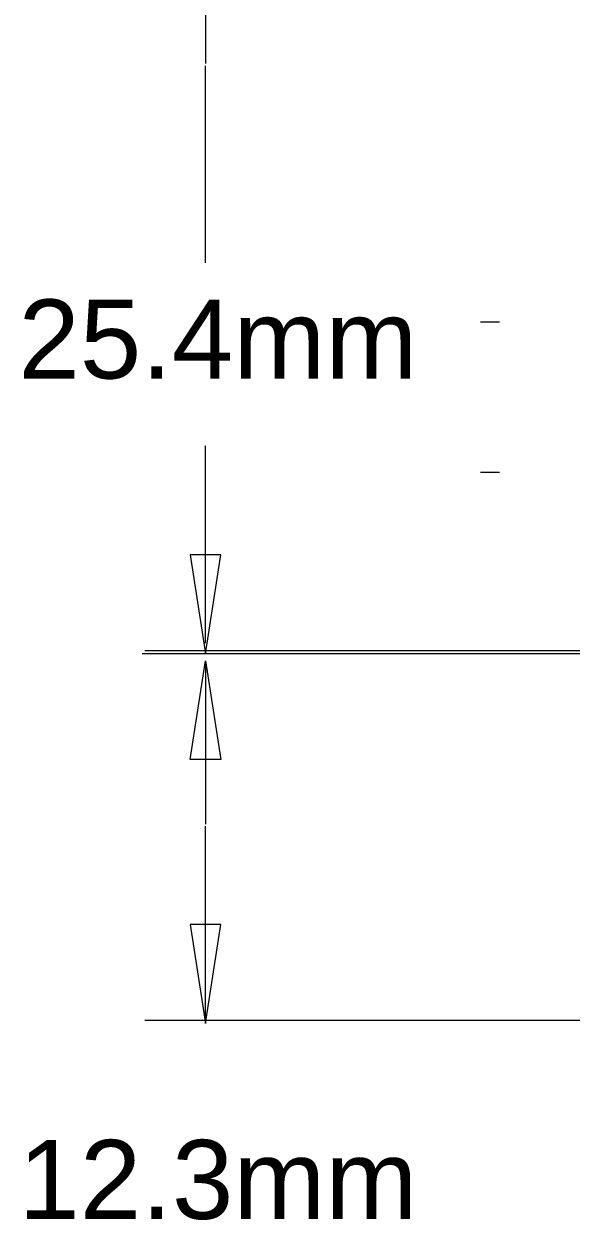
# Model space of a CAD drawing. Header units: inches. Extents: x -3.69 to 3.72, y -4.51 to 4.58.
# Drawn here: x -3.643 to -2.924, y -4.132 to -2.559 of the extents above; entities that cross this region are included whole.
import ezdxf

# ---------------------------------------------------------------- set-up
doc = ezdxf.new("R2010")
doc.units = ezdxf.units.IN
doc.header["$MEASUREMENT"] = 0
doc.layers.add('Default', color=7, linetype='Continuous')

# ---------------------------------------------------------------- blocks, each defined once
blk = doc.blocks.new('block 21')
at = {"layer": 'Default', "color": 150, "true_color": 0x0080ff, "insert": (-3.6501, -4.1317), "char_height": 0.103889, "attachment_point": 7}
blk.add_mtext('\\fArial|b0|i0|c0|p34;\\W1;12.3mm', dxfattribs=at)
blk = doc.blocks.new('block 22')
at = {"layer": 'Default', "color": 150, "true_color": 0x0080ff, "insert": (-3.6501, -3.0266), "char_height": 0.103889, "attachment_point": 7}
blk.add_mtext('\\fArial|b0|i0|c0|p34;\\W1;25.4mm', dxfattribs=at)

msp = doc.modelspace()

# ---------------------------------------------------------------- linework, layer by layer
at = {"layer": 'Default', "color": 150, "lineweight": 18, "true_color": 0x0080ff}
for points in [[(-3.4043, -2.3962), (-3.4043, -2.6111)], [(-3.4043, -2.8731), (-3.4043, -2.6138)], [(-3.0432, -2.9504), (-3.0182, -2.9504)], [(-3.4043, -3.3731), (-3.4043, -3.1138)], [(-3.0182, -3.1486), (-3.0432, -3.1486)], [(-3.4043, -3.387), (-3.3843, -3.257), (-3.4243, -3.257), (-3.4043, -3.387)], [(-3.4043, -3.387), (-3.3843, -3.257), (-3.4243, -3.257), (-3.4043, -3.387)], [(-3.4043, -3.3962), (-3.3843, -3.5262), (-3.4243, -3.5262), (-3.4043, -3.3962)], [(-3.4043, -3.3962), (-3.3843, -3.5262), (-3.4243, -3.5262), (-3.4043, -3.3962)], [(-3.4043, -3.3962), (-3.4043, -3.6111)], [(-3.4043, -3.8731), (-3.4043, -3.6138)], [(-3.4043, -3.8731), (-3.3843, -3.7431), (-3.4243, -3.7431), (-3.4043, -3.8731)], [(-3.4043, -3.8731), (-3.3843, -3.7431), (-3.4243, -3.7431), (-3.4043, -3.8731)]]:
    msp.add_lwpolyline(points, dxfattribs=at)
for points in [[(-2.1498, -3.3872), (-2.1988, -3.3872), (-2.2478, -3.3872), (-2.2968, -3.3872), (-2.3213, -3.3872), (-2.3458, -3.3872), (-2.3703, -3.3872), (-2.3948, -3.3872), (-2.4192, -3.3872), (-2.4438, -3.3872), (-2.4685, -3.3872), (-2.4934, -3.3872), (-2.5195, -3.3872), (-2.5456, -3.3872), (-2.5729, -3.3872), (-2.6011, -3.3872), (-2.6573, -3.3872), (-2.7167, -3.3872), (-2.7778, -3.3872), (-2.8388, -3.3872), (-2.9016, -3.3872), (-2.9643, -3.3872), (-3.0271, -3.3872), (-3.0899, -3.3872), (-3.1512, -3.3872), (-3.2737, -3.3872), (-3.39, -3.3872), (-3.4873, -3.3872)], [(-2.1465, -3.3832), (-2.1956, -3.3832), (-2.2445, -3.3832), (-2.2936, -3.3832), (-2.3181, -3.3832), (-2.3426, -3.3832), (-2.3671, -3.3832), (-2.3915, -3.3832), (-2.416, -3.3832), (-2.4406, -3.3832), (-2.4652, -3.3832), (-2.49, -3.3832), (-2.516, -3.3832), (-2.5421, -3.3832), (-2.5693, -3.3832), (-2.5974, -3.3832), (-2.6535, -3.3832), (-2.7128, -3.3832), (-2.7738, -3.3832), (-2.8347, -3.3832), (-2.8974, -3.3832), (-2.9602, -3.3832), (-3.023, -3.3832), (-3.0858, -3.3832), (-3.1472, -3.3832), (-3.2698, -3.3832), (-3.3864, -3.3832), (-3.484, -3.3832)], [(-2.1465, -3.8693), (-2.1956, -3.8693), (-2.2445, -3.8693), (-2.2936, -3.8693), (-2.3181, -3.8693), (-2.3426, -3.8693), (-2.3671, -3.8693), (-2.3915, -3.8693), (-2.416, -3.8693), (-2.4406, -3.8693), (-2.4652, -3.8693), (-2.49, -3.8693), (-2.516, -3.8693), (-2.5421, -3.8693), (-2.5693, -3.8693), (-2.5974, -3.8693), (-2.6535, -3.8693), (-2.7128, -3.8693), (-2.7738, -3.8693), (-2.8347, -3.8693), (-2.8974, -3.8693), (-2.9602, -3.8693), (-3.023, -3.8693), (-3.0858, -3.8693), (-3.1472, -3.8693), (-3.2698, -3.8693), (-3.3864, -3.8693), (-3.484, -3.8693)]]:
    msp.add_open_spline(points, degree=3, knots=[0, 0, 0, 0, 1, 1, 1, 2, 2, 2, 3, 3, 3, 4, 4, 4, 5, 5, 5, 6, 6, 6, 7, 7, 7, 8, 8, 8, 9, 9, 9, 9], dxfattribs=at)

# ---------------------------------------------------------------- block references
at = {"layer": 'Default'}
for name in ['block 22', 'block 21']:
    msp.add_blockref(name, (0, 0), dxfattribs=at)

doc.saveas('drawing.dxf')
